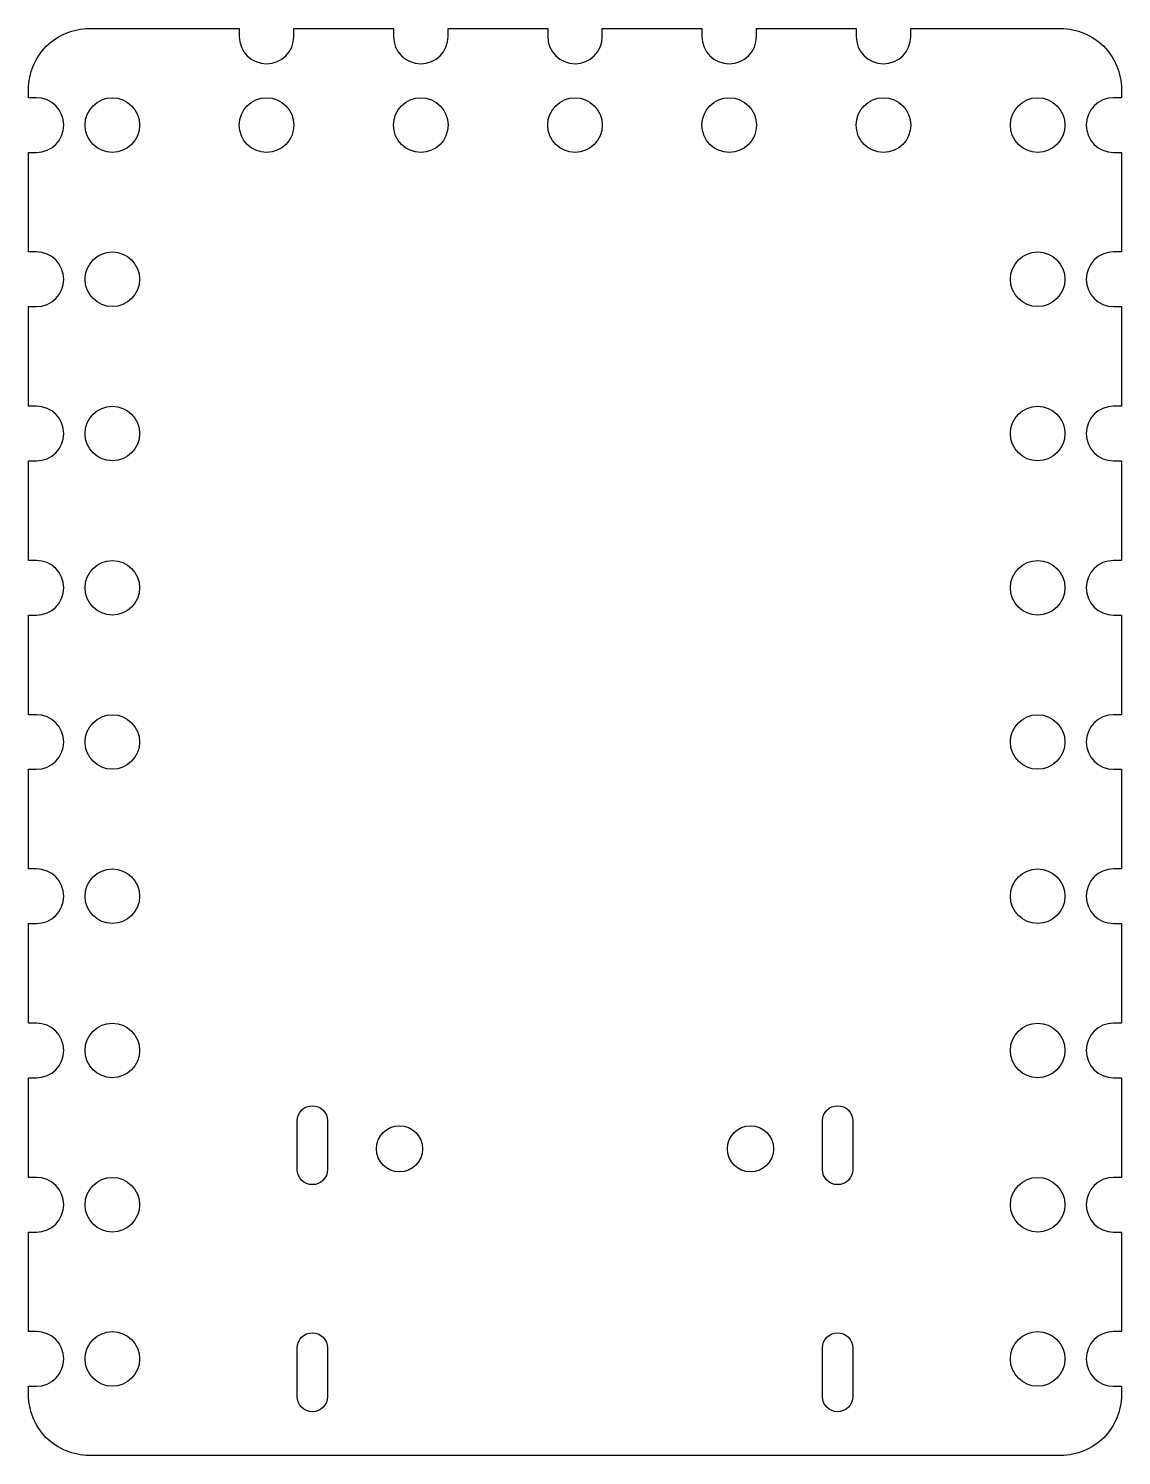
# Model space of a CAD drawing. Header units: millimetres. Extents: x -9 to 9, y -11.8 to 11.8.
import ezdxf

# ---------------------------------------------------------------- set-up
doc = ezdxf.new("R2010")
doc.units = ezdxf.units.MM
doc.layers.get('0').update_dxf_attribs({"linetype": 'CONTINUOUS'})

msp = doc.modelspace()

# ---------------------------------------------------------------- linework, layer by layer
for points in [[(-0.45, 11.62, 1), (0.45, 11.62), (0.45, 11.75), (2.09, 11.75), (2.09, 11.62, 1), (2.99, 11.62), (2.99, 11.75), (4.63, 11.75), (4.63, 11.62, 1), (5.53, 11.62), (5.53, 11.75), (8, 11.75, -0.414214), (9, 10.75), (9, 10.61), (8.87, 10.61, 1), (8.87, 9.71), (9, 9.71), (9, 8.07), (8.87, 8.07, 1), (8.87, 7.17), (9, 7.17), (9, 5.53), (8.87, 5.53, 1), (8.87, 4.63), (9, 4.63), (9, 2.99), (8.87, 2.99, 1), (8.87, 2.09), (9, 2.09), (9, 0.45), (8.87, 0.45, 1), (8.87, -0.45), (9, -0.45), (9, -2.09), (8.87, -2.09, 1), (8.87, -2.99), (9, -2.99), (9, -4.63), (8.87, -4.63, 1), (8.87, -5.53), (9, -5.53), (9, -7.17), (8.87, -7.17, 1), (8.87, -8.07), (9, -8.07), (9, -9.71), (8.87, -9.71, 1), (8.87, -10.61), (9, -10.61), (9, -10.75, -0.414214), (8, -11.75), (-8, -11.75, -0.414214), (-9, -10.75), (-9, -10.61), (-8.87, -10.61, 1), (-8.87, -9.71), (-9, -9.71), (-9, -8.07), (-8.87, -8.07, 1), (-8.87, -7.17), (-9, -7.17), (-9, -5.53), (-8.87, -5.53, 1), (-8.87, -4.63), (-9, -4.63), (-9, -2.99), (-8.87, -2.99, 1), (-8.87, -2.09), (-9, -2.09), (-9, -0.45), (-8.87, -0.45, 1), (-8.87, 0.45), (-9, 0.45), (-9, 2.09), (-8.87, 2.09, 1), (-8.87, 2.99), (-9, 2.99), (-9, 4.63), (-8.87, 4.63, 1), (-8.87, 5.53), (-9, 5.53), (-9, 7.17), (-8.87, 7.17, 1), (-8.87, 8.07), (-9, 8.07), (-9, 9.71), (-8.87, 9.71, 1), (-8.87, 10.61), (-9, 10.61), (-9, 10.75, -0.414214), (-8, 11.75), (-5.53, 11.75), (-5.53, 11.62, 1), (-4.63, 11.62), (-4.63, 11.75), (-2.99, 11.75), (-2.99, 11.62, 1), (-2.09, 11.62), (-2.09, 11.75), (-0.45, 11.75)], [(-4.075, -6.24), (-4.075, -7.04, -1), (-4.575, -7.04), (-4.575, -6.24, -1)], [(4.575, -6.24), (4.575, -7.04, -1), (4.075, -7.04), (4.075, -6.24, -1)], [(-4.075, -9.98), (-4.075, -10.78, -1), (-4.575, -10.78), (-4.575, -9.98, -1)], [(4.575, -9.98), (4.575, -10.78, -1), (4.075, -10.78), (4.075, -9.98, -1)]]:
    msp.add_lwpolyline(points, format="xyb", close=True)
for centre, radius in [((-7.62, 10.16), 0.45), ((-5.08, 10.16), 0.45), ((-2.54, 10.16), 0.45), ((0, 10.16), 0.45), ((2.54, 10.16), 0.45), ((5.08, 10.16), 0.45), ((7.62, 10.16), 0.45), ((-7.62, 7.62), 0.45), ((7.62, 7.62), 0.45), ((-7.62, 5.08), 0.45), ((7.62, 5.08), 0.45), ((-7.62, 2.54), 0.45), ((7.62, 2.54), 0.45), ((-7.62, 0), 0.45), ((7.62, 0), 0.45), ((-7.62, -2.54), 0.45), ((7.62, -2.54), 0.45), ((-7.62, -5.08), 0.45), ((7.62, -5.08), 0.45), ((-2.89, -6.7), 0.38), ((2.89, -6.7), 0.38), ((-7.62, -7.62), 0.45), ((7.62, -7.62), 0.45), ((-7.62, -10.16), 0.45), ((7.62, -10.16), 0.45)]:
    msp.add_circle(centre, radius)

doc.saveas('drawing.dxf')
